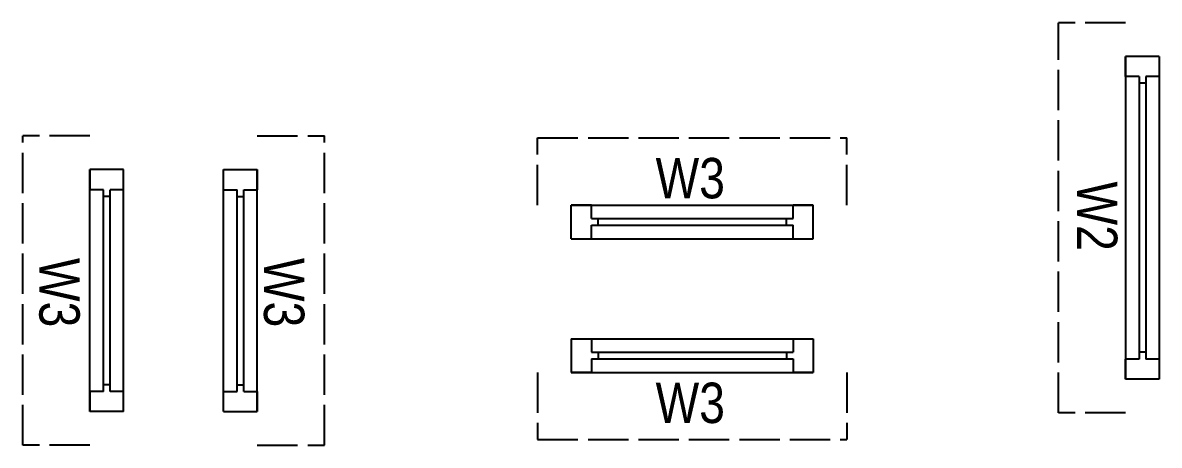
# Model space of a CAD drawing. Header units: inches. Extents: x -4010 to 65129, y -40138 to -1318.
# Drawn here: x 44894.8 to 45063.8, y -36650.3 to -36587.5 of the extents above; entities that cross this region are included whole.
import ezdxf

# ---------------------------------------------------------------- set-up
doc = ezdxf.new("R2010")
doc.units = ezdxf.units.IN
doc.header["$MEASUREMENT"] = 0
doc.linetypes.add('ACAD_ISO02W100', pattern=[15, 12, -3])
for name, color, linetype in [('Brick wall', 3, 'Continuous'), ('SUN LIGHT', 8, 'ACAD_ISO02W100'), ('TEX', 7, 'Continuous'), ('WINDOOR', 7, 'Continuous')]:
    doc.layers.add(name, color=color, linetype=linetype)
doc.styles.get("Standard").update_dxf_attribs({"font": 'ARIALN.TTF'})

# ---------------------------------------------------------------- blocks, each defined once
blk = doc.blocks.new('W-3FT')
at = {"layer": 'WINDOOR'}
for p, q in [((-36, 0), (-36, -5)), ((-36, 0), (-33, 0)), ((-36, 0), (0, 0)), ((-33, 0), (-33, -2)), ((-3, 0), (-3, -2)), ((0, 0), (0, -5)), ((-33, -2), (-3, -2)), ((-33, -3), (-33, -5)), ((-33, -3), (-3, -3)), ((-32, -2), (-32, -3)), ((-4, -2), (-4, -3)), ((-3, -3), (-3, -5)), ((-33, -5), (-36, -5)), ((-36, -5), (0, -5)), ((0, -5), (-3, -5))]:
    blk.add_line(p, q, dxfattribs=at)
blk = doc.blocks.new("Windoo 4'")
at = {"layer": 'WINDOOR'}
for p, q in [((24, 5), (-24, 5)), ((-24, 5), (-24, 0)), ((-21, 5), (-21, 3)), ((24, 5), (21, 5)), ((21, 5), (21, 3)), ((24, 5), (24, 0)), ((21, 3), (-21, 3)), ((21, 2), (-21, 2)), ((-21, 2), (-21, 0)), ((-20, 3), (-20, 2)), ((20, 3), (20, 2)), ((21, 2), (21, 0)), ((24, 0), (-24, 0)), ((-24, 0), (-21, 0)), ((21, 0), (24, 0))]:
    blk.add_line(p, q, dxfattribs=at)

msp = doc.modelspace()

# ---------------------------------------------------------------- linework, layer by layer
at = {"layer": 'SUN LIGHT', "linetype": 'ACAD_ISO02W100', "ltscale": 0.5}
for p, q in [((45048.782, -36645.514), (45048.782, -36587.514)), ((45058.782, -36587.514), (45048.782, -36587.514)), ((44904.75, -36604.338), (44894.75, -36604.338)), ((44894.75, -36650.338), (44894.75, -36604.338)), ((44929.631, -36604.338), (44939.631, -36604.338)), ((44939.631, -36650.338), (44939.631, -36604.338)), ((44971.33, -36614.621), (44971.33, -36604.621)), ((44971.33, -36604.621), (45017.33, -36604.621)), ((45017.33, -36614.621), (45017.33, -36604.621)), ((44971.33, -36639.501), (44971.33, -36649.501)), ((45017.33, -36639.501), (45017.33, -36649.501)), ((45058.782, -36645.514), (45048.782, -36645.514)), ((44904.75, -36650.338), (44894.75, -36650.338)), ((44929.631, -36650.338), (44939.631, -36650.338)), ((44971.33, -36649.501), (45017.33, -36649.501))]:
    msp.add_line(p, q, dxfattribs=at)

# ---------------------------------------------------------------- block references
at = {"layer": 'Brick wall', "xscale": -1}
for name, p, rotation in [("Windoo 4'", (45058.782, -36616.514), 270), ('W-3FT', (44909.75, -36609.338), 270), ('W-3FT', (45012.33, -36619.621), 180)]:
    msp.add_blockref(name, p, dxfattribs=dict(at, rotation=rotation))
at = {"layer": 'Brick wall', "rotation": 90}
msp.add_blockref('W-3FT', (44924.631, -36609.338), dxfattribs=at)
at = {"layer": 'Brick wall'}
msp.add_blockref('W-3FT', (45012.33, -36634.501), dxfattribs=at)

# ---------------------------------------------------------------- texts
at = {"layer": 'TEX', "linetype": 'ByBlock', "char_height": 6, "width": 18.77154, "attachment_point": 1}
for insert in [(44988.873, -36607.62), (44988.873, -36641.028)]:
    msp.add_mtext('W3', dxfattribs=dict(at, insert=insert))
at = {"layer": 'TEX', "linetype": 'ByBlock', "char_height": 6, "width": 18.77154, "rotation": 270}
for s, insert, attachment_point in [('W2', (45051.537, -36611.118), 7), ('W3', (44903.223, -36632.794), 3), ('W3', (44936.631, -36632.794), 3)]:
    msp.add_mtext(s, dxfattribs=dict(at, insert=insert, attachment_point=attachment_point))

doc.saveas('drawing.dxf')
